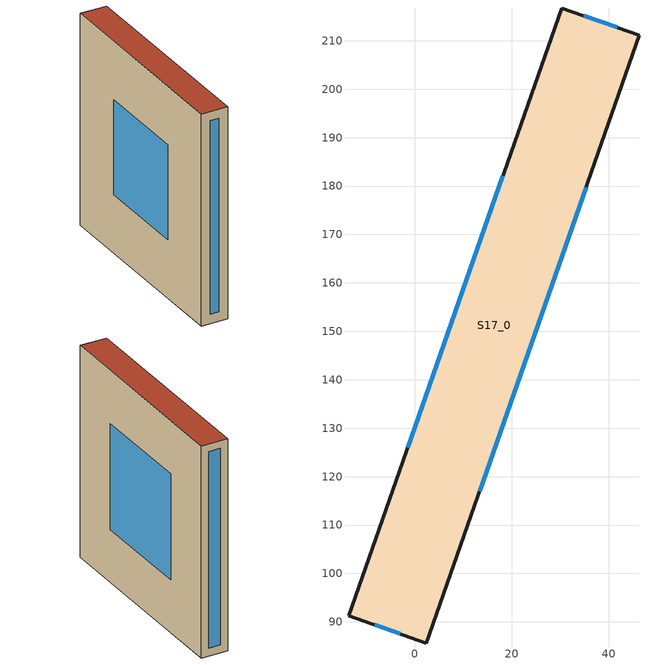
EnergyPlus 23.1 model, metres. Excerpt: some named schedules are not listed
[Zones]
S17_0
 floor ground (S17_0:f3UnderGroundSlabCF): -13.67,91.26 30.32,216.77 46.36,211.15 2.38,85.64 z-40.79
 wall outside (90.1-2019 Nonresidential CZ 0 Exterior Wall (Mass)): 46.36,211.15 30.32,216.77 -13.67,91.26 2.38,85.64 46.36,211.15 z-40.79:92.21
 window (90.1-2019 Nonresidential CZ 0 Glazing (Operable)): 41.8,212.75 34.88,215.18 z-35.96:87.37; -8.28,89.37 -3.01,87.52 z-35.08:86.5; 18.16,182.08 -1.51,125.95 z-4.03:55.45; 13.37,117.01 35.37,179.77 z-7.54:58.96
 roof outside (90.1-2019 Nonresidential CZ 0 Exterior Roof (Mass)): 30.32,216.77 -13.67,91.26 2.38,85.64 46.36,211.15 z92.21
[Site:GroundTemperature:BuildingSurface]
18, 18, 18, 18, 18, 18, 18, 18, 18, 18, 18, 18
[Site:GroundReflectance]
0.2, 0.2, 0.2, 0.2, 0.2, 0.2, 0.2, 0.2, 0.2, 0.2, 0.2, 0.2
[Site:GroundReflectance:SnowModifier]
1, 1
[Site:WeatherStation]
Wind Sensor Height Above Ground {m}=10; Wind Speed Profile Exponent=0.22; Wind Speed Profile Boundary Layer Thickness {m}=370; Air Temperature Sensor Height Above Ground {m}=1.5
[SizingPeriod:WeatherFileConditionType] Use Weather File Daylight Saving Period=No; Use Weather File Rain and Snow Indicators=No
Name | Period Selection | Day Type
Extreme Summer Weather Period for Design | SummerExtreme | SummerDesignDay
Extreme Winter Weather Period for Design | WinterExtreme | WinterDesignDay
[Building]
Building: North Axis {deg}=0; Terrain=Suburbs; Loads Convergence Tolerance Value=0.04; Temperature Convergence Tolerance Value {deltaC}=0.25; Solar Distribution=FullExterior; Maximum Number of Warmup Days=30; Minimum Number of Warmup Days=7
[Construction]
90.1-2019 Nonresidential CZ 0 Exterior Wall (Mass): Stucco_0.025_90.1-2019 Nonresidential CZ 0 Exterior Wall (Mass), Concrete_0.203_90.1-2019 Nonresidential CZ 0 Exterior Wall (Mass), Mineral Wool_0.006340168156952033_90.1-2019 Nonresidential CZ 0 Exterior Wall (Mass), Plaster_0.013_90.1-2019 Nonresidential CZ 0 Exterior Wall (Mass)
90.1-2019 Nonresidential CZ 0 Exterior Roof (Mass): Vaporpermeable Felt_0.003_90.1-2019 Nonresidential CZ 0 Exterior Roof (Mass), XPS Board_0.14713995500631277_90.1-2019 Nonresidential CZ 0 Exterior Roof (Mass), Concrete_0.203_90.1-2019 Nonresidential CZ 0 Exterior Roof (Mass), Acoustic Tile_0.005_90.1-2019 Nonresidential CZ 0 Exterior Roof (Mass)
90.1-2019 Nonresidential CZ 0 Glazing (Operable): 90.1-2019 Nonresidential CZ 0 Glazing (Operable)Window
[Material]
Stucco_0.025_90.1-2019 Nonresidential CZ 0 Exterior Wall (Mass): Roughness=Smooth; @90.1-2019 Nonresidential CZ 0 Exterior Wall (Mass):Stucco-Thickness@ [m]=0.025; @90.1-2019 Nonresidential CZ 0 Exterior Wall (Mass):Stucco-Conductivity@ [W/m-K]=0.72; @90.1-2019 Nonresidential CZ 0 Exterior Wall (Mass):Stucco-Density@ [kg/m3]=1856; @90.1-2019 Nonresidential CZ 0 Exterior Wall (Mass):Stucco-SpecificHeat@ [J/kg-K]=840; @90.1-2019 Nonresidential CZ 0 Exterior Wall (Mass):Stucco-ThermalEmittance@=0.9; @90.1-2019 Nonresidential CZ 0 Exterior Wall (Mass):Stucco-SolarAbsorptance@=0.7; @90.1-2019 Nonresidential CZ 0 Exterior Wall (Mass):Stucco-VisibleAbsorptance@=0.7
Concrete_0.203_90.1-2019 Nonresidential CZ 0 Exterior Wall (Mass): Roughness=Rough; @90.1-2019 Nonresidential CZ 0 Exterior Wall (Mass):Concrete-Thickness@ [m]=0.203; @90.1-2019 Nonresidential CZ 0 Exterior Wall (Mass):Concrete-Conductivity@ [W/m-K]=2; @90.1-2019 Nonresidential CZ 0 Exterior Wall (Mass):Concrete-Density@ [kg/m3]=2400; @90.1-2019 Nonresidential CZ 0 Exterior Wall (Mass):Concrete-SpecificHeat@ [J/kg-K]=950; @90.1-2019 Nonresidential CZ 0 Exterior Wall (Mass):Concrete-ThermalEmittance@=0.9; @90.1-2019 Nonresidential CZ 0 Exterior Wall (Mass):Concrete-SolarAbsorptance@=0.7; @90.1-2019 Nonresidential CZ 0 Exterior Wall (Mass):Concrete-VisibleAbsorptance@=0.7
Mineral Wool_0.006340168156952033_90.1-2019 Nonresidential CZ 0 Exterior Wall (Mass): Roughness=Rough; @90.1-2019 Nonresidential CZ 0 Exterior Wall (Mass):Mineral Wool-Thickness@ [m]=0.00634017; @90.1-2019 Nonresidential CZ 0 Exterior Wall (Mass):Mineral Wool-Conductivity@ [W/m-K]=0.041; @90.1-2019 Nonresidential CZ 0 Exterior Wall (Mass):Mineral Wool-Density@ [kg/m3]=155; @90.1-2019 Nonresidential CZ 0 Exterior Wall (Mass):Mineral Wool-SpecificHeat@ [J/kg-K]=1130; @90.1-2019 Nonresidential CZ 0 Exterior Wall (Mass):Mineral Wool-ThermalEmittance@=0.9; @90.1-2019 Nonresidential CZ 0 Exterior Wall (Mass):Mineral Wool-SolarAbsorptance@=0.7; @90.1-2019 Nonresidential CZ 0 Exterior Wall (Mass):Mineral Wool-VisibleAbsorptance@=0.7
Plaster_0.013_90.1-2019 Nonresidential CZ 0 Exterior Wall (Mass): Roughness=Rough; @90.1-2019 Nonresidential CZ 0 Exterior Wall (Mass):Plaster-Thickness@ [m]=0.013; @90.1-2019 Nonresidential CZ 0 Exterior Wall (Mass):Plaster-Conductivity@ [W/m-K]=1; @90.1-2019 Nonresidential CZ 0 Exterior Wall (Mass):Plaster-Density@ [kg/m3]=2000; @90.1-2019 Nonresidential CZ 0 Exterior Wall (Mass):Plaster-SpecificHeat@ [J/kg-K]=1130; @90.1-2019 Nonresidential CZ 0 Exterior Wall (Mass):Plaster-ThermalEmittance@=0.9; @90.1-2019 Nonresidential CZ 0 Exterior Wall (Mass):Plaster-SolarAbsorptance@=0.7; @90.1-2019 Nonresidential CZ 0 Exterior Wall (Mass):Plaster-VisibleAbsorptance@=0.7
Vaporpermeable Felt_0.003_90.1-2019 Nonresidential CZ 0 Exterior Roof (Mass): Roughness=Rough; @90.1-2019 Nonresidential CZ 0 Exterior Roof (Mass):Vaporpermeable Felt-Thickness@ [m]=0.003; @90.1-2019 Nonresidential CZ 0 Exterior Roof (Mass):Vaporpermeable Felt-Conductivity@ [W/m-K]=0.909091; @90.1-2019 Nonresidential CZ 0 Exterior Roof (Mass):Vaporpermeable Felt-Density@ [kg/m3]=0.5; @90.1-2019 Nonresidential CZ 0 Exterior Roof (Mass):Vaporpermeable Felt-SpecificHeat@ [J/kg-K]=1800; @90.1-2019 Nonresidential CZ 0 Exterior Roof (Mass):Vaporpermeable Felt-ThermalEmittance@=0.9; @90.1-2019 Nonresidential CZ 0 Exterior Roof (Mass):Vaporpermeable Felt-SolarAbsorptance@=0.7; @90.1-2019 Nonresidential CZ 0 Exterior Roof (Mass):Vaporpermeable Felt-VisibleAbsorptance@=0.7
XPS Board_0.14713995500631277_90.1-2019 Nonresidential CZ 0 Exterior Roof (Mass): Roughness=Rough; @90.1-2019 Nonresidential CZ 0 Exterior Roof (Mass):XPS Board-Thickness@ [m]=0.14714; @90.1-2019 Nonresidential CZ 0 Exterior Roof (Mass):XPS Board-Conductivity@ [W/m-K]=0.034; @90.1-2019 Nonresidential CZ 0 Exterior Roof (Mass):XPS Board-Density@ [kg/m3]=35; @90.1-2019 Nonresidential CZ 0 Exterior Roof (Mass):XPS Board-SpecificHeat@ [J/kg-K]=1400; @90.1-2019 Nonresidential CZ 0 Exterior Roof (Mass):XPS Board-ThermalEmittance@=0.9; @90.1-2019 Nonresidential CZ 0 Exterior Roof (Mass):XPS Board-SolarAbsorptance@=0.7; @90.1-2019 Nonresidential CZ 0 Exterior Roof (Mass):XPS Board-VisibleAbsorptance@=0.7
Concrete_0.203_90.1-2019 Nonresidential CZ 0 Exterior Roof (Mass): Roughness=Rough; @90.1-2019 Nonresidential CZ 0 Exterior Roof (Mass):Concrete-Thickness@ [m]=0.203; @90.1-2019 Nonresidential CZ 0 Exterior Roof (Mass):Concrete-Conductivity@ [W/m-K]=2; @90.1-2019 Nonresidential CZ 0 Exterior Roof (Mass):Concrete-Density@ [kg/m3]=2400; @90.1-2019 Nonresidential CZ 0 Exterior Roof (Mass):Concrete-SpecificHeat@ [J/kg-K]=950; @90.1-2019 Nonresidential CZ 0 Exterior Roof (Mass):Concrete-ThermalEmittance@=0.9; @90.1-2019 Nonresidential CZ 0 Exterior Roof (Mass):Concrete-SolarAbsorptance@=0.7; @90.1-2019 Nonresidential CZ 0 Exterior Roof (Mass):Concrete-VisibleAbsorptance@=0.7
Acoustic Tile_0.005_90.1-2019 Nonresidential CZ 0 Exterior Roof (Mass): Roughness=MediumSmooth; @90.1-2019 Nonresidential CZ 0 Exterior Roof (Mass):Acoustic Tile-Thickness@ [m]=0.005; @90.1-2019 Nonresidential CZ 0 Exterior Roof (Mass):Acoustic Tile-Conductivity@ [W/m-K]=0.06; @90.1-2019 Nonresidential CZ 0 Exterior Roof (Mass):Acoustic Tile-Density@ [kg/m3]=368; @90.1-2019 Nonresidential CZ 0 Exterior Roof (Mass):Acoustic Tile-SpecificHeat@ [J/kg-K]=590; @90.1-2019 Nonresidential CZ 0 Exterior Roof (Mass):Acoustic Tile-ThermalEmittance@=0.9; @90.1-2019 Nonresidential CZ 0 Exterior Roof (Mass):Acoustic Tile-SolarAbsorptance@=0.7; @90.1-2019 Nonresidential CZ 0 Exterior Roof (Mass):Acoustic Tile-VisibleAbsorptance@=0.7
[WindowMaterial:SimpleGlazingSystem]
90.1-2019 Nonresidential CZ 0 Glazing (Operable)Window: @90.1-2019 Nonresidential CZ 0 Glazing (Operable)-UValue@=3.52052; @90.1-2019 Nonresidential CZ 0 Glazing (Operable)-SolarHeatGainCoefficient@=0.2; @90.1-2019 Nonresidential CZ 0 Glazing (Operable)-VisibleTransmittance@=0.22
[Construction:FfactorGroundFloor]
S17_0:f3UnderGroundSlabCF: 0.73, 2261, 300
[Zone]
S17_0: Rotation [deg]=0; Type=1; Multiplier=1; Volume [m3]=300713; Area [m2]=2261; Zone Inside Convection Algorithm=TARP; Zone Outside Convection Algorithm=DOE-2
[People]
People S17_0: Zone or ZoneList=S17_0; OccupancySchedule=NECB-D-Occupancy; Number of People Calculation Method=People/Area; PeopleDensity [person/m2]=0.7; Fraction Radiant=0.3; Sensible Heat Fraction=AUTOCALCULATE; Activity Level Schedule=S17_0PeopleActivity; Carbon Dioxide Generation Rate [m3/s-W]=3.82E-08; Enable ASHRAE 55 Comfort Warnings=No; Mean Radiant Temperature Calculation Type=ZoneAveraged; Work Efficiency Schedule=S17_0WorkEfficiency; Clothing Insulation Calculation Method=DynamicClothingModelASHRAE55; Air Velocity Schedule=AirSpeed 0; Thermal Comfort Model 1 Type=AdaptiveASH55; Thermal Comfort Model 2 Type=Pierce; Thermal Comfort Model 3 Type=Fanger
[ElectricEquipment]
S17_0 Equipment: Zone or ZoneList=S17_0; EquipmentAvailibilitySchedule=NECB-D-Electric-Equipment; Design Level Calculation Method=Watts/Area; EquipmentPowerDensity [W/m2]=10; Fraction Latent=0; Fraction Radiant=.2; Fraction Lost=0
[Lights]
S17_0 General lighting: Zone or ZoneList=S17_0; LightsAvailibilitySchedule=NECB-D-Lighting; Design Level Calculation Method=Watts/Area; LightingPowerDensity [W/m2]=7.642; Return Air Fraction=0; Fraction Radiant=.42; Fraction Visible=.18; Fraction Replaceable=1
[ZoneVentilation:WindandStackOpenArea]
S17_0NatVent_Buoy: Zone=S17_0; Opening Area {m2}=7634.2; Opening Area Fraction Schedule=NatVentAvail_S17_0; Opening Effectiveness=0; Effective Angle {deg}=0; Height Difference {m}=18.2996; Discharge Coefficient for Opening=0.6; Minimum Indoor Temperature {C}=22; Maximum Indoor Temperature {C}=100; Delta Temperature {deltaC}=1; Minimum Outdoor Temperature {C}=0; Maximum Outdoor Temperature {C}=30; Maximum Wind Speed {m/s}=40
[ZoneInfiltration:DesignFlowRate]
S17_0Infiltration: Zone or ZoneList=S17_0; Schedule=On; Design Flow Rate Calculation Method=Flow/ExteriorArea; Flow per Exterior Surface Area [m3/s-m2]=0.00056896; @S17_0-InfiltrationConstantCoefficient@=1; @S17_0-InfiltrationTemperatureCoefficient@=0; @S17_0-InfiltrationWindVelocityCoefficient@=0; @S17_0-InfiltrationWindVelocitySquaredCoefficient@=0
[Zone equipment]
S17_0: S17_0 Ideal Loads Air
[Sizing:Zone]
S17_0: Zone Cooling Design Supply Air Temperature Input Method=SupplyAirTemperature; Zone Cooling Design Supply Air Temperature {C}=12; Zone Heating Design Supply Air Temperature Input Method=SupplyAirTemperature; Zone Heating Design Supply Air Temperature {C}=35; Zone Cooling Design Supply Air Humidity Ratio {kgWater/kgDryAir}=0.009; Zone Heating Design Supply Air Humidity Ratio {kgWater/kgDryAir}=0.004; Design Specification Outdoor Air Object=S17_0MinFreshAir; Zone Heating Sizing Factor=1.15; Zone Cooling Sizing Factor=1.15; Cooling Design Air Flow Method=DesignDay; Heating Design Air Flow Method=DesignDay
[ZoneControl:Thermostat]
S17_0 Thermostat: Zone or ZoneList=S17_0; Control Type Schedule=S17_0_ZoneControlTypeSched; Control 1=Dual Setpoint - Zone S17_0
[ThermostatSetpoint:DualSetpoint]
Dual Setpoint - Zone S17_0: Heating Setpoint Temperature Schedule=NECB-D-Thermostat Setpoint-Heating; Cooling Setpoint Temperature Schedule=NECB-D-Thermostat Setpoint-Cooling
[DesignSpecification:OutdoorAir]
S17_0MinFreshAir: Outdoor Air Method=Sum; @S17_0-MinFreshAirPerson@ [m3/s-person]=0.001; @S17_0-MinFreshAirArea@ [m3/s-m2]=0.01; MechVentSchedule=AllOn
[Schedule:Constant]
On: 1
AirSpeed 0: 0
S17_0PeopleActivity: Any Number, 125.28
S17_0WorkEfficiency: Any Number, 0
S17_0_ZoneControlTypeSched: 4
[Schedule:Year]
NECB-D-Occupancy: Fraction, NECB-D-Occupancy_0, 1, 1, 1, 7, NECB-D-Occupancy_1, 1, 8, 1, 14, NECB-D-Occupancy_2, 1, 15, 1, 21, NECB-D-Occupancy_3, 1, 22, 1, 28, NECB-D-Occupancy_4, 1, 29, 2, 4, NECB-D-Occupancy_5, 2, 5, 2, 11, NECB-D-Occupancy_6, 2, 12, 2, 18, NECB-D-Occupancy_7, 2, 19, 2, 25, NECB-D-Occupancy_8, 2, 26, 3, 4, NECB-D-Occupancy_9, 3, 5, 3, 11, NECB-D-Occupancy_10, 3, 12, 3, 18, NECB-D-Occupancy_11, 3, 19, 3, 25, NECB-D-Occupancy_12, 3, 26, 4, 1, NECB-D-Occupancy_13, 4, 2, 4, 8, NECB-D-Occupancy_14, 4, 9, 4, 15, NECB-D-Occupancy_15, 4, 16, 4, 22, NECB-D-Occupancy_16, 4, 23, 4, 29, NECB-D-Occupancy_17, 4, 30, 5, 6, NECB-D-Occupancy_18, 5, 7, 5, 13, NECB-D-Occupancy_19, 5, 14, 5, 20, NECB-D-Occupancy_20, 5, 21, 5, 27, NECB-D-Occupancy_21, 5, 28, 6, 3, NECB-D-Occupancy_22, 6, 4, 6, 10, NECB-D-Occupancy_23, 6, 11, 6, 17, NECB-D-Occupancy_24, 6, 18, 6, 24, NECB-D-Occupancy_25, 6, 25, 7, 1, NECB-D-Occupancy_26, 7, 2, 7, 8, NECB-D-Occupancy_27, 7, 9, 7, 15, NECB-D-Occupancy_28, 7, 16, 7, 22, NECB-D-Occupancy_29, 7, 23, 7, 29, NECB-D-Occupancy_30, 7, 30, 8, 5, NECB-D-Occupancy_31, 8, 6, 8, 12, NECB-D-Occupancy_32, 8, 13, 8, 19, NECB-D-Occupancy_33, 8, 20, 8, 26, NECB-D-Occupancy_34, 8, 27, 9, 2, NECB-D-Occupancy_35, 9, 3, 9, 9, NECB-D-Occupancy_36, 9, 10, 9, 16, NECB-D-Occupancy_37, 9, 17, 9, 23, NECB-D-Occupancy_38, 9, 24, 9, 30, NECB-D-Occupancy_39, 10, 1, 10, 7, NECB-D-Occupancy_40, 10, 8, 10, 14, NECB-D-Occupancy_41, 10, 15, 10, 21, NECB-D-Occupancy_42, 10, 22, 10, 28, NECB-D-Occupancy_43, 10, 29, 11, 4, NECB-D-Occupancy_44, 11, 5, 11, 11, NECB-D-Occupancy_45, 11, 12, 11, 18, NECB-D-Occupancy_46, 11, 19, 11, 25, NECB-D-Occupancy_47, 11, 26, 12, 2, NECB-D-Occupancy_48, 12, 3, 12, 9, NECB-D-Occupancy_49, 12, 10, 12, 16, NECB-D-Occupancy_50, 12, 17, 12, 23, NECB-D-Occupancy_51, 12, 24, 12, 30, NECB-D-Occupancy_52, 12, 31, 12, 31
NECB-D-Lighting: Fraction, NECB-D-Lighting_0, 1, 1, 1, 7, NECB-D-Lighting_1, 1, 8, 1, 14, NECB-D-Lighting_2, 1, 15, 1, 21, NECB-D-Lighting_3, 1, 22, 1, 28, NECB-D-Lighting_4, 1, 29, 2, 4, NECB-D-Lighting_5, 2, 5, 2, 11, NECB-D-Lighting_6, 2, 12, 2, 18, NECB-D-Lighting_7, 2, 19, 2, 25, NECB-D-Lighting_8, 2, 26, 3, 4, NECB-D-Lighting_9, 3, 5, 3, 11, NECB-D-Lighting_10, 3, 12, 3, 18, NECB-D-Lighting_11, 3, 19, 3, 25, NECB-D-Lighting_12, 3, 26, 4, 1, NECB-D-Lighting_13, 4, 2, 4, 8, NECB-D-Lighting_14, 4, 9, 4, 15, NECB-D-Lighting_15, 4, 16, 4, 22, NECB-D-Lighting_16, 4, 23, 4, 29, NECB-D-Lighting_17, 4, 30, 5, 6, NECB-D-Lighting_18, 5, 7, 5, 13, NECB-D-Lighting_19, 5, 14, 5, 20, NECB-D-Lighting_20, 5, 21, 5, 27, NECB-D-Lighting_21, 5, 28, 6, 3, NECB-D-Lighting_22, 6, 4, 6, 10, NECB-D-Lighting_23, 6, 11, 6, 17, NECB-D-Lighting_24, 6, 18, 6, 24, NECB-D-Lighting_25, 6, 25, 7, 1, NECB-D-Lighting_26, 7, 2, 7, 8, NECB-D-Lighting_27, 7, 9, 7, 15, NECB-D-Lighting_28, 7, 16, 7, 22, NECB-D-Lighting_29, 7, 23, 7, 29, NECB-D-Lighting_30, 7, 30, 8, 5, NECB-D-Lighting_31, 8, 6, 8, 12, NECB-D-Lighting_32, 8, 13, 8, 19, NECB-D-Lighting_33, 8, 20, 8, 26, NECB-D-Lighting_34, 8, 27, 9, 2, NECB-D-Lighting_35, 9, 3, 9, 9, NECB-D-Lighting_36, 9, 10, 9, 16, NECB-D-Lighting_37, 9, 17, 9, 23, NECB-D-Lighting_38, 9, 24, 9, 30, NECB-D-Lighting_39, 10, 1, 10, 7, NECB-D-Lighting_40, 10, 8, 10, 14, NECB-D-Lighting_41, 10, 15, 10, 21, NECB-D-Lighting_42, 10, 22, 10, 28, NECB-D-Lighting_43, 10, 29, 11, 4, NECB-D-Lighting_44, 11, 5, 11, 11, NECB-D-Lighting_45, 11, 12, 11, 18, NECB-D-Lighting_46, 11, 19, 11, 25, NECB-D-Lighting_47, 11, 26, 12, 2, NECB-D-Lighting_48, 12, 3, 12, 9, NECB-D-Lighting_49, 12, 10, 12, 16, NECB-D-Lighting_50, 12, 17, 12, 23, NECB-D-Lighting_51, 12, 24, 12, 30, NECB-D-Lighting_52, 12, 31, 12, 31
NECB-D-Electric-Equipment: Fraction, NECB-D-Electric-Equipment_0, 1, 1, 1, 7, NECB-D-Electric-Equipment_1, 1, 8, 1, 14, NECB-D-Electric-Equipment_2, 1, 15, 1, 21, NECB-D-Electric-Equipment_3, 1, 22, 1, 28, NECB-D-Electric-Equipment_4, 1, 29, 2, 4, NECB-D-Electric-Equipment_5, 2, 5, 2, 11, NECB-D-Electric-Equipment_6, 2, 12, 2, 18, NECB-D-Electric-Equipment_7, 2, 19, 2, 25, NECB-D-Electric-Equipment_8, 2, 26, 3, 4, NECB-D-Electric-Equipment_9, 3, 5, 3, 11, NECB-D-Electric-Equipment_10, 3, 12, 3, 18, NECB-D-Electric-Equipment_11, 3, 19, 3, 25, NECB-D-Electric-Equipment_12, 3, 26, 4, 1, NECB-D-Electric-Equipment_13, 4, 2, 4, 8, NECB-D-Electric-Equipment_14, 4, 9, 4, 15, NECB-D-Electric-Equipment_15, 4, 16, 4, 22, NECB-D-Electric-Equipment_16, 4, 23, 4, 29, NECB-D-Electric-Equipment_17, 4, 30, 5, 6, NECB-D-Electric-Equipment_18, 5, 7, 5, 13, NECB-D-Electric-Equipment_19, 5, 14, 5, 20, NECB-D-Electric-Equipment_20, 5, 21, 5, 27, NECB-D-Electric-Equipment_21, 5, 28, 6, 3, NECB-D-Electric-Equipment_22, 6, 4, 6, 10, NECB-D-Electric-Equipment_23, 6, 11, 6, 17, NECB-D-Electric-Equipment_24, 6, 18, 6, 24, NECB-D-Electric-Equipment_25, 6, 25, 7, 1, NECB-D-Electric-Equipment_26, 7, 2, 7, 8, NECB-D-Electric-Equipment_27, 7, 9, 7, 15, NECB-D-Electric-Equipment_28, 7, 16, 7, 22, NECB-D-Electric-Equipment_29, 7, 23, 7, 29, NECB-D-Electric-Equipment_30, 7, 30, 8, 5, NECB-D-Electric-Equipment_31, 8, 6, 8, 12, NECB-D-Electric-Equipment_32, 8, 13, 8, 19, NECB-D-Electric-Equipment_33, 8, 20, 8, 26, NECB-D-Electric-Equipment_34, 8, 27, 9, 2, NECB-D-Electric-Equipment_35, 9, 3, 9, 9, NECB-D-Electric-Equipment_36, 9, 10, 9, 16, NECB-D-Electric-Equipment_37, 9, 17, 9, 23, NECB-D-Electric-Equipment_38, 9, 24, 9, 30, NECB-D-Electric-Equipment_39, 10, 1, 10, 7, NECB-D-Electric-Equipment_40, 10, 8, 10, 14, NECB-D-Electric-Equipment_41, 10, 15, 10, 21, NECB-D-Electric-Equipment_42, 10, 22, 10, 28, NECB-D-Electric-Equipment_43, 10, 29, 11, 4, NECB-D-Electric-Equipment_44, 11, 5, 11, 11, NECB-D-Electric-Equipment_45, 11, 12, 11, 18, NECB-D-Electric-Equipment_46, 11, 19, 11, 25, NECB-D-Electric-Equipment_47, 11, 26, 12, 2, NECB-D-Electric-Equipment_48, 12, 3, 12, 9, NECB-D-Electric-Equipment_49, 12, 10, 12, 16, NECB-D-Electric-Equipment_50, 12, 17, 12, 23, NECB-D-Electric-Equipment_51, 12, 24, 12, 30, NECB-D-Electric-Equipment_52, 12, 31, 12, 31
NatVentAvail_S17_0: Fraction, NatVentAvail_S17_0_0, 1, 1, 1, 7, NatVentAvail_S17_0_1, 1, 8, 1, 14, NatVentAvail_S17_0_2, 1, 15, 1, 21, NatVentAvail_S17_0_3, 1, 22, 1, 28, NatVentAvail_S17_0_4, 1, 29, 2, 4, NatVentAvail_S17_0_5, 2, 5, 2, 11, NatVentAvail_S17_0_6, 2, 12, 2, 18, NatVentAvail_S17_0_7, 2, 19, 2, 25, NatVentAvail_S17_0_8, 2, 26, 3, 4, NatVentAvail_S17_0_9, 3, 5, 3, 11, NatVentAvail_S17_0_10, 3, 12, 3, 18, NatVentAvail_S17_0_11, 3, 19, 3, 25, NatVentAvail_S17_0_12, 3, 26, 4, 1, NatVentAvail_S17_0_13, 4, 2, 4, 8, NatVentAvail_S17_0_14, 4, 9, 4, 15, NatVentAvail_S17_0_15, 4, 16, 4, 22, NatVentAvail_S17_0_16, 4, 23, 4, 29, NatVentAvail_S17_0_17, 4, 30, 5, 6, NatVentAvail_S17_0_18, 5, 7, 5, 13, NatVentAvail_S17_0_19, 5, 14, 5, 20, NatVentAvail_S17_0_20, 5, 21, 5, 27, NatVentAvail_S17_0_21, 5, 28, 6, 3, NatVentAvail_S17_0_22, 6, 4, 6, 10, NatVentAvail_S17_0_23, 6, 11, 6, 17, NatVentAvail_S17_0_24, 6, 18, 6, 24, NatVentAvail_S17_0_25, 6, 25, 7, 1, NatVentAvail_S17_0_26, 7, 2, 7, 8, NatVentAvail_S17_0_27, 7, 9, 7, 15, NatVentAvail_S17_0_28, 7, 16, 7, 22, NatVentAvail_S17_0_29, 7, 23, 7, 29, NatVentAvail_S17_0_30, 7, 30, 8, 5, NatVentAvail_S17_0_31, 8, 6, 8, 12, NatVentAvail_S17_0_32, 8, 13, 8, 19, NatVentAvail_S17_0_33, 8, 20, 8, 26, NatVentAvail_S17_0_34, 8, 27, 9, 2, NatVentAvail_S17_0_35, 9, 3, 9, 9, NatVentAvail_S17_0_36, 9, 10, 9, 16, NatVentAvail_S17_0_37, 9, 17, 9, 23, NatVentAvail_S17_0_38, 9, 24, 9, 30, NatVentAvail_S17_0_39, 10, 1, 10, 7, NatVentAvail_S17_0_40, 10, 8, 10, 14, NatVentAvail_S17_0_41, 10, 15, 10, 21, NatVentAvail_S17_0_42, 10, 22, 10, 28, NatVentAvail_S17_0_43, 10, 29, 11, 4, NatVentAvail_S17_0_44, 11, 5, 11, 11, NatVentAvail_S17_0_45, 11, 12, 11, 18, NatVentAvail_S17_0_46, 11, 19, 11, 25, NatVentAvail_S17_0_47, 11, 26, 12, 2, NatVentAvail_S17_0_48, 12, 3, 12, 9, NatVentAvail_S17_0_49, 12, 10, 12, 16, NatVentAvail_S17_0_50, 12, 17, 12, 23, NatVentAvail_S17_0_51, 12, 24, 12, 30, NatVentAvail_S17_0_52, 12, 31, 12, 31
[Schedule:Week:Daily]
NECB-D-Occupancy_0; NECB-D-Occupancy_1; NECB-D-Occupancy_2; NECB-D-Occupancy_3; NECB-D-Occupancy_4; NECB-D-Occupancy_5; NECB-D-Occupancy_6; NECB-D-Occupancy_7; NECB-D-Occupancy_8; NECB-D-Occupancy_9; NECB-D-Occupancy_10; NECB-D-Occupancy_11; NECB-D-Occupancy_12; NECB-D-Occupancy_13; NECB-D-Occupancy_14; NECB-D-Occupancy_15; NECB-D-Occupancy_16; NECB-D-Occupancy_17; NECB-D-Occupancy_18; NECB-D-Occupancy_19; NECB-D-Occupancy_20; NECB-D-Occupancy_21; NECB-D-Occupancy_22; NECB-D-Occupancy_23; NECB-D-Occupancy_24; NECB-D-Occupancy_25; NECB-D-Occupancy_26; NECB-D-Occupancy_27; NECB-D-Occupancy_28; NECB-D-Occupancy_29; NECB-D-Occupancy_30; NECB-D-Occupancy_31; NECB-D-Occupancy_32; NECB-D-Occupancy_33; NECB-D-Occupancy_34; NECB-D-Occupancy_35; NECB-D-Occupancy_36; NECB-D-Occupancy_37; NECB-D-Occupancy_38; NECB-D-Occupancy_39; NECB-D-Occupancy_40; NECB-D-Occupancy_41; NECB-D-Occupancy_42; NECB-D-Occupancy_43; NECB-D-Occupancy_44; NECB-D-Occupancy_45; NECB-D-Occupancy_46; NECB-D-Occupancy_47; NECB-D-Occupancy_48; NECB-D-Occupancy_49; NECB-D-Occupancy_50; NECB-D-Occupancy_51: d9ea127a-ea3e-44f9-b4f6-f443588a29fb, d5f2dfb6-7999-4fdb-9b38-f50d1062404a, d5f2dfb6-7999-4fdb-9b38-f50d1062404a, d5f2dfb6-7999-4fdb-9b38-f50d1062404a, d5f2dfb6-7999-4fdb-9b38-f50d1062404a, d5f2dfb6-7999-4fdb-9b38-f50d1062404a, d9ea127a-ea3e-44f9-b4f6-f443588a29fb, d9ea127a-ea3e-44f9-b4f6-f443588a29fb, d9ea127a-ea3e-44f9-b4f6-f443588a29fb, d9ea127a-ea3e-44f9-b4f6-f443588a29fb, d9ea127a-ea3e-44f9-b4f6-f443588a29fb, d9ea127a-ea3e-44f9-b4f6-f443588a29fb
NECB-D-Occupancy_52: d9ea127a-ea3e-44f9-b4f6-f443588a29fb, d9ea127a-ea3e-44f9-b4f6-f443588a29fb, d9ea127a-ea3e-44f9-b4f6-f443588a29fb, d9ea127a-ea3e-44f9-b4f6-f443588a29fb, d9ea127a-ea3e-44f9-b4f6-f443588a29fb, d9ea127a-ea3e-44f9-b4f6-f443588a29fb, d9ea127a-ea3e-44f9-b4f6-f443588a29fb, d9ea127a-ea3e-44f9-b4f6-f443588a29fb, d9ea127a-ea3e-44f9-b4f6-f443588a29fb, d9ea127a-ea3e-44f9-b4f6-f443588a29fb, d9ea127a-ea3e-44f9-b4f6-f443588a29fb, d9ea127a-ea3e-44f9-b4f6-f443588a29fb
NECB-D-Lighting_0; NECB-D-Lighting_1; NECB-D-Lighting_2; NECB-D-Lighting_3; NECB-D-Lighting_4; NECB-D-Lighting_5; NECB-D-Lighting_6; NECB-D-Lighting_7; NECB-D-Lighting_8; NECB-D-Lighting_9; NECB-D-Lighting_10; NECB-D-Lighting_11; NECB-D-Lighting_12; NECB-D-Lighting_13; NECB-D-Lighting_14; NECB-D-Lighting_15; NECB-D-Lighting_16; NECB-D-Lighting_17; NECB-D-Lighting_18; NECB-D-Lighting_19; NECB-D-Lighting_20; NECB-D-Lighting_21; NECB-D-Lighting_22; NECB-D-Lighting_23; NECB-D-Lighting_24; NECB-D-Lighting_25; NECB-D-Lighting_26; NECB-D-Lighting_27; NECB-D-Lighting_28; NECB-D-Lighting_29; NECB-D-Lighting_30; NECB-D-Lighting_31; NECB-D-Lighting_32; NECB-D-Lighting_33; NECB-D-Lighting_34; NECB-D-Lighting_35; NECB-D-Lighting_36; NECB-D-Lighting_37; NECB-D-Lighting_38; NECB-D-Lighting_39; NECB-D-Lighting_40; NECB-D-Lighting_41; NECB-D-Lighting_42; NECB-D-Lighting_43; NECB-D-Lighting_44; NECB-D-Lighting_45; NECB-D-Lighting_46; NECB-D-Lighting_47; NECB-D-Lighting_48; NECB-D-Lighting_49; NECB-D-Lighting_50; NECB-D-Lighting_51; NECB-D-Electric-Equipment_0; NECB-D-Electric-Equipment_1; NECB-D-Electric-Equipment_2; NECB-D-Electric-Equipment_3; NECB-D-Electric-Equipment_4; NECB-D-Electric-Equipment_5; NECB-D-Electric-Equipment_6; NECB-D-Electric-Equipment_7; NECB-D-Electric-Equipment_8; NECB-D-Electric-Equipment_9; NECB-D-Electric-Equipment_10; NECB-D-Electric-Equipment_11; NECB-D-Electric-Equipment_12; NECB-D-Electric-Equipment_13; NECB-D-Electric-Equipment_14; NECB-D-Electric-Equipment_15; NECB-D-Electric-Equipment_16; NECB-D-Electric-Equipment_17; NECB-D-Electric-Equipment_18; NECB-D-Electric-Equipment_19; NECB-D-Electric-Equipment_20; NECB-D-Electric-Equipment_21; NECB-D-Electric-Equipment_22; NECB-D-Electric-Equipment_23; NECB-D-Electric-Equipment_24; NECB-D-Electric-Equipment_25; NECB-D-Electric-Equipment_26; NECB-D-Electric-Equipment_27; NECB-D-Electric-Equipment_28; NECB-D-Electric-Equipment_29; NECB-D-Electric-Equipment_30; NECB-D-Electric-Equipment_31; NECB-D-Electric-Equipment_32; NECB-D-Electric-Equipment_33; NECB-D-Electric-Equipment_34; NECB-D-Electric-Equipment_35; NECB-D-Electric-Equipment_36; NECB-D-Electric-Equipment_37; NECB-D-Electric-Equipment_38; NECB-D-Electric-Equipment_39; NECB-D-Electric-Equipment_40; NECB-D-Electric-Equipment_41; NECB-D-Electric-Equipment_42; NECB-D-Electric-Equipment_43; NECB-D-Electric-Equipment_44; NECB-D-Electric-Equipment_45; NECB-D-Electric-Equipment_46; NECB-D-Electric-Equipment_47; NECB-D-Electric-Equipment_48; NECB-D-Electric-Equipment_49; NECB-D-Electric-Equipment_50; NECB-D-Electric-Equipment_51: 79f6dca9-5fe9-478a-bde9-12d42f6e605d, 03f89016-f015-4308-9cd2-91c3df1526ea, 03f89016-f015-4308-9cd2-91c3df1526ea, 03f89016-f015-4308-9cd2-91c3df1526ea, 03f89016-f015-4308-9cd2-91c3df1526ea, 03f89016-f015-4308-9cd2-91c3df1526ea, 79f6dca9-5fe9-478a-bde9-12d42f6e605d, 79f6dca9-5fe9-478a-bde9-12d42f6e605d, 79f6dca9-5fe9-478a-bde9-12d42f6e605d, 79f6dca9-5fe9-478a-bde9-12d42f6e605d, 79f6dca9-5fe9-478a-bde9-12d42f6e605d, 79f6dca9-5fe9-478a-bde9-12d42f6e605d
NECB-D-Lighting_52; NECB-D-Electric-Equipment_52: 79f6dca9-5fe9-478a-bde9-12d42f6e605d, 79f6dca9-5fe9-478a-bde9-12d42f6e605d, 79f6dca9-5fe9-478a-bde9-12d42f6e605d, 79f6dca9-5fe9-478a-bde9-12d42f6e605d, 79f6dca9-5fe9-478a-bde9-12d42f6e605d, 79f6dca9-5fe9-478a-bde9-12d42f6e605d, 79f6dca9-5fe9-478a-bde9-12d42f6e605d, 79f6dca9-5fe9-478a-bde9-12d42f6e605d, 79f6dca9-5fe9-478a-bde9-12d42f6e605d, 79f6dca9-5fe9-478a-bde9-12d42f6e605d, 79f6dca9-5fe9-478a-bde9-12d42f6e605d, 79f6dca9-5fe9-478a-bde9-12d42f6e605d
NatVentAvail_S17_0_0: eff3c904-2ccf-4a9a-ab07-97f850aba31b, bbc0bc8d-893e-4d03-8491-546f19653f86, 11436ce9-89de-41bd-b25a-be22412bf053, 5a78c427-83be-4c59-b8a9-d80ae3f9b6e4, 8d19ceb3-6b38-4aa0-8136-29ae1fab8b94, 602188f5-4374-4056-af5e-922559f9e307, 70f10cb6-9a16-42ed-835d-2fab6c8acb6f, eff3c904-2ccf-4a9a-ab07-97f850aba31b, eff3c904-2ccf-4a9a-ab07-97f850aba31b, eff3c904-2ccf-4a9a-ab07-97f850aba31b, eff3c904-2ccf-4a9a-ab07-97f850aba31b, eff3c904-2ccf-4a9a-ab07-97f850aba31b
NatVentAvail_S17_0_1: 87064229-2f4b-45b9-bb6c-0c282fc1518e, fc16d2a8-5d42-4464-b557-d0ee5435ec5e, 48bd3c55-f78e-4c6d-9365-30fafaccd7fb, e560dd57-945f-4b36-bab8-d4f70c74ef86, 33522abf-6d5b-4f70-a4d5-2dcc7554ef71, a867c2ed-4861-4259-b14f-ab2409dbcf09, 7a80d66d-eb5f-4a4c-bd0c-c0a2cd2b9419, 87064229-2f4b-45b9-bb6c-0c282fc1518e, 87064229-2f4b-45b9-bb6c-0c282fc1518e, 87064229-2f4b-45b9-bb6c-0c282fc1518e, 87064229-2f4b-45b9-bb6c-0c282fc1518e, 87064229-2f4b-45b9-bb6c-0c282fc1518e
NatVentAvail_S17_0_2: ce266d21-c274-440a-a31b-7bbc792a86b9, dd5c88b8-9880-404c-b964-3714a101f4cc, 33522abf-6d5b-4f70-a4d5-2dcc7554ef71, 15d39ef0-230d-4d8a-9b53-acc68ca7dc45, bbc0bc8d-893e-4d03-8491-546f19653f86, dbee7365-7460-4704-8b69-d53d2ae39e4d, e1dc3508-2bd0-4045-b292-35436664c7c2, ce266d21-c274-440a-a31b-7bbc792a86b9, ce266d21-c274-440a-a31b-7bbc792a86b9, ce266d21-c274-440a-a31b-7bbc792a86b9, ce266d21-c274-440a-a31b-7bbc792a86b9, ce266d21-c274-440a-a31b-7bbc792a86b9
NatVentAvail_S17_0_3: 5712dd59-3b3d-4bbc-a01f-ceb5e0a7f8e6, a30d819a-71b9-42c9-8859-ec36a8cf5ef9, ec007f7b-19eb-4b0c-a987-f5b5e3d6fb29, 86f91a63-8e8a-4066-b134-4b72acf1abb4, dd9bd541-1c2e-4fc6-a9e0-d776f7edcb14, eff3c904-2ccf-4a9a-ab07-97f850aba31b, 4ef6fee2-8c3a-465b-95cd-d604b66b6496, 5712dd59-3b3d-4bbc-a01f-ceb5e0a7f8e6, 5712dd59-3b3d-4bbc-a01f-ceb5e0a7f8e6, 5712dd59-3b3d-4bbc-a01f-ceb5e0a7f8e6, 5712dd59-3b3d-4bbc-a01f-ceb5e0a7f8e6, 5712dd59-3b3d-4bbc-a01f-ceb5e0a7f8e6
NatVentAvail_S17_0_4: 6e5feabd-65f9-472b-be8f-971c24bb988c, 3e14a973-859c-4137-bad9-21c250eb57df, 5ecce77c-f299-48ab-b7e8-21d8f1964ba3, 99a6281f-8115-46b8-a7f3-0c64bbd6a882, 1b2f58e8-5bac-46a7-a640-b02f15376dfd, 93a6ec0c-b8ef-460b-8b73-0e3f113541b8, 3e14a973-859c-4137-bad9-21c250eb57df, 6e5feabd-65f9-472b-be8f-971c24bb988c, 6e5feabd-65f9-472b-be8f-971c24bb988c, 6e5feabd-65f9-472b-be8f-971c24bb988c, 6e5feabd-65f9-472b-be8f-971c24bb988c, 6e5feabd-65f9-472b-be8f-971c24bb988c
NatVentAvail_S17_0_5: 7dcde0b7-c253-41fd-a3fa-36e06be56d9f, 684e7cbb-a94f-4970-a340-6cadfa7648fc, f211f3d9-cb60-4278-81b4-ab14e7acde4c, e34143cd-9572-4331-8de1-e26b5b88f337, b9dc7084-f2e2-448f-9d1d-b03f15d1f119, 8668a877-1a9a-4b5f-a7ad-0ab9ceddfc96, fb54164d-c2cb-4bb6-8a12-42e5b763e555, 7dcde0b7-c253-41fd-a3fa-36e06be56d9f, 7dcde0b7-c253-41fd-a3fa-36e06be56d9f, 7dcde0b7-c253-41fd-a3fa-36e06be56d9f, 7dcde0b7-c253-41fd-a3fa-36e06be56d9f, 7dcde0b7-c253-41fd-a3fa-36e06be56d9f
NatVentAvail_S17_0_6: 810bbfe5-90bb-49d8-baed-b592d23cee27, 64d2ef84-f735-40f5-848f-b84cf636545b, 8ce601c7-c132-4d5c-9c54-fc20d2eb26b5, b4678f2a-9bbd-46f3-8fb5-149d5f850825, 4390b738-8c3f-476e-b3b4-6383b51404f7, 7ed7d1be-72b1-4d38-8ee5-39665d1264c4, f31d89e2-f4da-48a2-8c16-15f457d17bba, 810bbfe5-90bb-49d8-baed-b592d23cee27, 810bbfe5-90bb-49d8-baed-b592d23cee27, 810bbfe5-90bb-49d8-baed-b592d23cee27, 810bbfe5-90bb-49d8-baed-b592d23cee27, 810bbfe5-90bb-49d8-baed-b592d23cee27
NatVentAvail_S17_0_7: 1afe13ff-6d5f-4c42-b060-bd548c5a48c2, 8f547f5f-4711-410e-9fba-6f871bfbefaa, d0d58bff-54c1-4c8d-af74-7ff80ac5c5b0, f8c351d4-3aab-4c7f-9b3e-c895bd5aa189, 63fde2e6-b757-45b0-998c-53f0bb6113cc, b99086fe-aeea-4c3d-8c8c-f8b8c1328ad7, a95745bf-a8a5-470e-a37e-9ee054d5971e, 1afe13ff-6d5f-4c42-b060-bd548c5a48c2, 1afe13ff-6d5f-4c42-b060-bd548c5a48c2, 1afe13ff-6d5f-4c42-b060-bd548c5a48c2, 1afe13ff-6d5f-4c42-b060-bd548c5a48c2, 1afe13ff-6d5f-4c42-b060-bd548c5a48c2
NatVentAvail_S17_0_8: b8d253a5-0028-4b82-8eaf-c7efa23c45ec, dc96ed80-c292-40f6-a6d6-95479a0b1cef, 5a21a34f-6dab-4015-b274-97236da7a5c1, 168f10a7-07d4-454f-8298-91428fdce683, dcb67924-ac51-44de-b64d-e2b88428b58b, 51fff589-1571-456f-b042-3a0048941ddc, aafd9588-8a73-4686-a0b1-43f667d52a97, b8d253a5-0028-4b82-8eaf-c7efa23c45ec, b8d253a5-0028-4b82-8eaf-c7efa23c45ec, b8d253a5-0028-4b82-8eaf-c7efa23c45ec, b8d253a5-0028-4b82-8eaf-c7efa23c45ec, b8d253a5-0028-4b82-8eaf-c7efa23c45ec
NatVentAvail_S17_0_9: 4ee866d5-fcd0-443c-b451-1fdf9b0ed513, 538fc2d7-703e-422e-b435-23af6d0e72ca, aafd9588-8a73-4686-a0b1-43f667d52a97, d0bb4643-1f26-4cc4-898d-0cfb3050a2f4, 2b99ac63-c771-445f-9039-40a5ccc19763, faa53680-d87e-41ab-82e8-6b384e457c05, fd810649-ffd3-4bb2-9420-d670a92339b5, 4ee866d5-fcd0-443c-b451-1fdf9b0ed513, 4ee866d5-fcd0-443c-b451-1fdf9b0ed513, 4ee866d5-fcd0-443c-b451-1fdf9b0ed513, 4ee866d5-fcd0-443c-b451-1fdf9b0ed513, 4ee866d5-fcd0-443c-b451-1fdf9b0ed513
NatVentAvail_S17_0_10: f9936bf6-b994-414e-b5a0-57dca7101092, aafd9588-8a73-4686-a0b1-43f667d52a97, b23dc280-f342-4c3a-8335-238ef8f51ae3, e6064396-12d0-48d8-9d6f-aaaf513d9547, 986743ba-35e3-4319-b3ba-ec28efb7a6df, 4922707c-0b6f-493c-be7a-0c672398777d, 79c03aa2-45e9-4bf4-9345-75f9b6aa39b0, f9936bf6-b994-414e-b5a0-57dca7101092, f9936bf6-b994-414e-b5a0-57dca7101092, f9936bf6-b994-414e-b5a0-57dca7101092, f9936bf6-b994-414e-b5a0-57dca7101092, f9936bf6-b994-414e-b5a0-57dca7101092
NatVentAvail_S17_0_11: aafd9588-8a73-4686-a0b1-43f667d52a97, 2ec0fcee-53f8-458d-a4d4-63899c23682c, d02a6661-e811-4844-a2f4-26ecfe019d58, d8ecee43-e877-4a8e-b428-51ebe2120327, 813e5b07-e885-4116-9611-6acde809bce6, d3bc6b9c-1245-45c3-953b-f6a5af411d14, 1bdd8060-4733-46d9-8452-314bf5f9c71d, aafd9588-8a73-4686-a0b1-43f667d52a97, aafd9588-8a73-4686-a0b1-43f667d52a97, aafd9588-8a73-4686-a0b1-43f667d52a97, aafd9588-8a73-4686-a0b1-43f667d52a97, aafd9588-8a73-4686-a0b1-43f667d52a97
NatVentAvail_S17_0_12: bdca5c7c-1441-4522-b2ca-59c636e73e27, 254b9f4d-ed13-47b2-908d-b6c23f7db977, d88e3914-bf30-48e6-be87-14a9bdd116fb, 78807894-8bd7-4ff2-8383-adab2f45b8da, 8a75de80-ef64-44d5-ab1f-ebb9a5a7da51, 1ad8e6f2-fee0-482a-8231-a3e257c11f46, fe31c884-96b6-411d-9f98-a812bf01f45b, bdca5c7c-1441-4522-b2ca-59c636e73e27, bdca5c7c-1441-4522-b2ca-59c636e73e27, bdca5c7c-1441-4522-b2ca-59c636e73e27, bdca5c7c-1441-4522-b2ca-59c636e73e27, bdca5c7c-1441-4522-b2ca-59c636e73e27
NatVentAvail_S17_0_13: 652182ee-645b-4673-ac57-bb65b184bac7, fd3a79a1-b1a9-4217-9083-e815b2263849, d938a182-c61a-44bb-91a2-cb61c0d5bc78, 34516d57-8a7b-45e6-ad4f-2c0956e13d92, 0361de27-e564-4996-af33-a7e4ef186911, 10ad1b31-d93d-4180-a6b3-501d90cb9226, 7c4b5760-aab5-4251-9d37-f546dac7eb31, 652182ee-645b-4673-ac57-bb65b184bac7, 652182ee-645b-4673-ac57-bb65b184bac7, 652182ee-645b-4673-ac57-bb65b184bac7, 652182ee-645b-4673-ac57-bb65b184bac7, 652182ee-645b-4673-ac57-bb65b184bac7
NatVentAvail_S17_0_14: 1fafa463-e820-45ac-b0f7-045e8088be78, 496354b5-ef6f-40ad-b7d9-382e7a41eb27, a2a9ddc8-e7a5-4343-8520-aecb1cfc32ee, 6ec2f6d5-168a-451a-89a6-4a5bec7d88c9, e182080c-4803-4a15-9909-01462680f901, 10572860-2e39-4523-9189-20032048c0e2, 22583caf-374e-4dbb-8131-83e720d0cd2f, 1fafa463-e820-45ac-b0f7-045e8088be78, 1fafa463-e820-45ac-b0f7-045e8088be78, 1fafa463-e820-45ac-b0f7-045e8088be78, 1fafa463-e820-45ac-b0f7-045e8088be78, 1fafa463-e820-45ac-b0f7-045e8088be78
NatVentAvail_S17_0_15: 402e8b6c-9133-4e67-9f3f-37b2c4c05176, fe23925d-fab1-4248-a692-97d491659a70, 982ff522-56c8-43c2-9f99-723589ab824a, 1cdd53bd-e8d3-461e-bf4f-7a00374b1e25, c937e756-0548-436b-8744-6ab04d838d06, d8c4cfa4-6093-4ad9-9ed5-6e695b8785b4, 666a431e-6fe4-4861-b7bf-110327c6cf3a, 402e8b6c-9133-4e67-9f3f-37b2c4c05176, 402e8b6c-9133-4e67-9f3f-37b2c4c05176, 402e8b6c-9133-4e67-9f3f-37b2c4c05176, 402e8b6c-9133-4e67-9f3f-37b2c4c05176, 402e8b6c-9133-4e67-9f3f-37b2c4c05176
NatVentAvail_S17_0_16: 9ea8dee2-0c5e-45d2-bc8a-5f82c4ee92eb, 7a3566af-51a2-448d-87ad-0a7a17fc473b, 64b9e4ca-fbca-48f0-a8a3-dd0bc71448ec, 6e3cc8d2-903b-434c-bf43-a3ceebb1c68c, d8b907dd-16a7-4ebf-8c41-b4b8522f0e96, 5df8d543-3edc-47c5-8867-4a471c14d1c6, 06515e7c-408a-4098-9a50-0b4533809750, 9ea8dee2-0c5e-45d2-bc8a-5f82c4ee92eb, 9ea8dee2-0c5e-45d2-bc8a-5f82c4ee92eb, 9ea8dee2-0c5e-45d2-bc8a-5f82c4ee92eb, 9ea8dee2-0c5e-45d2-bc8a-5f82c4ee92eb, 9ea8dee2-0c5e-45d2-bc8a-5f82c4ee92eb
NatVentAvail_S17_0_17: 5ec9e65c-278b-49ac-a68f-98665dc0bdbb, 530862d7-9392-45ab-b72f-b54556664677, bbe2257e-95be-49a6-9cc7-6d4ac954d26f, d974d193-2686-4782-9ffc-b3765c61a15a, 76c09608-64f6-426f-bc13-3b99794576fb, c8ed5aa7-089f-401d-8120-3030bc3ab118, ca573f34-dcf1-487b-b70e-b80535cd36ec, 5ec9e65c-278b-49ac-a68f-98665dc0bdbb, 5ec9e65c-278b-49ac-a68f-98665dc0bdbb, 5ec9e65c-278b-49ac-a68f-98665dc0bdbb, 5ec9e65c-278b-49ac-a68f-98665dc0bdbb, 5ec9e65c-278b-49ac-a68f-98665dc0bdbb
NatVentAvail_S17_0_18: cd81066e-137e-4c09-bccc-84f0dc04c29b, c78852ba-43e5-4d9f-a3bd-e8a89c3dc1ec, 3774bc3a-6c2e-48d6-81e6-19a5b794aef4, cd81066e-137e-4c09-bccc-84f0dc04c29b, 098c5daf-0cc1-4bd6-bd1a-2f74cbd82e50, 766f3a0c-be5d-4fcd-bba5-dc280e041cdc, 8e2893e6-f6c0-4ab4-bbf0-4fbf708ac49e, cd81066e-137e-4c09-bccc-84f0dc04c29b, cd81066e-137e-4c09-bccc-84f0dc04c29b, cd81066e-137e-4c09-bccc-84f0dc04c29b, cd81066e-137e-4c09-bccc-84f0dc04c29b, cd81066e-137e-4c09-bccc-84f0dc04c29b
NatVentAvail_S17_0_19: 582272c4-11dd-4123-9968-30791cf84bbc, ad819a73-bdaa-46ab-9935-679f1109f9dc, ea1c23c2-f653-41d4-9e4a-ca93569cd30e, d6e612c7-1fcf-4ffd-bd0b-4b889f909098, 825ff713-df9c-479d-9701-f4badd3bc821, 82e3d9b1-5c39-4174-b9e2-8db07674f0a7, 030357f4-a17e-4df8-9fb6-acdfd1bef41b, 582272c4-11dd-4123-9968-30791cf84bbc, 582272c4-11dd-4123-9968-30791cf84bbc, 582272c4-11dd-4123-9968-30791cf84bbc, 582272c4-11dd-4123-9968-30791cf84bbc, 582272c4-11dd-4123-9968-30791cf84bbc
NatVentAvail_S17_0_20: 4a3d3433-5c31-4e00-ad36-0d27a46186b6, 970b9e38-1578-4226-96b1-1c8272276cc1, 582272c4-11dd-4123-9968-30791cf84bbc, 94484655-902a-45bd-8d8b-092674ad4fa0, 79fe45ca-36b4-4d4f-979e-053db857d759, a9e66798-b3df-4874-8134-08d9b26ede38, ae43de32-fb56-4e97-8269-d61590cbb33a, 4a3d3433-5c31-4e00-ad36-0d27a46186b6, 4a3d3433-5c31-4e00-ad36-0d27a46186b6, 4a3d3433-5c31-4e00-ad36-0d27a46186b6, 4a3d3433-5c31-4e00-ad36-0d27a46186b6, 4a3d3433-5c31-4e00-ad36-0d27a46186b6
NatVentAvail_S17_0_21: 9ca90cbe-b7d7-401e-85f1-6ccf45c5a1ff, 684e7cbb-a94f-4970-a340-6cadfa7648fc, a0c6fcf1-d50f-445b-9d6b-a134e9c70b15, 4b54abea-f727-42e1-922a-d229dd492388, 8ac6d65e-b0cc-4c53-8c52-1ec210f5e02b, 8c58ca0c-21a0-4efc-bc7f-8cb9db739b0c, 23dd26d4-7c6b-45da-a26a-1c8a03cb5fde, 9ca90cbe-b7d7-401e-85f1-6ccf45c5a1ff, 9ca90cbe-b7d7-401e-85f1-6ccf45c5a1ff, 9ca90cbe-b7d7-401e-85f1-6ccf45c5a1ff, 9ca90cbe-b7d7-401e-85f1-6ccf45c5a1ff, 9ca90cbe-b7d7-401e-85f1-6ccf45c5a1ff
NatVentAvail_S17_0_22: 75772aa4-2169-4592-a0ce-d46cc9314986, a451ccb8-5c74-41f9-8f72-676cd426b859, a839532f-f460-4a31-862c-5278210fda82, 85b4ee84-94cf-41b0-87e8-e2d63fb32b35, b2fef504-51d7-4114-a156-b0cbc70e1e6f, 47a75b71-2e69-4fe2-a5c7-3ae50deb6071, 9dc2f2c1-899f-4b0a-b792-ac2eeb1a4e6c, 75772aa4-2169-4592-a0ce-d46cc9314986, 75772aa4-2169-4592-a0ce-d46cc9314986, 75772aa4-2169-4592-a0ce-d46cc9314986, 75772aa4-2169-4592-a0ce-d46cc9314986, 75772aa4-2169-4592-a0ce-d46cc9314986
NatVentAvail_S17_0_23: de76fccf-bdd8-4dee-a8f0-80d4afe09894, 35e4b8b8-7931-47f1-8a92-fb01ed79bf69, 2f20388d-a961-49d9-ad43-aa9841f316d3, 28009b03-ff7d-4700-89b0-73a925d600f8, 3dfb2452-3345-4546-bbea-e97b60ef5653, 9b80a28f-8808-4018-933a-d637393512a2, ac8b5e38-611a-4206-bae1-e5b018e1bd51, de76fccf-bdd8-4dee-a8f0-80d4afe09894, de76fccf-bdd8-4dee-a8f0-80d4afe09894, de76fccf-bdd8-4dee-a8f0-80d4afe09894, de76fccf-bdd8-4dee-a8f0-80d4afe09894, de76fccf-bdd8-4dee-a8f0-80d4afe09894
NatVentAvail_S17_0_24: 0513d88d-e255-4747-996b-387eee731851, a2c22fdb-a6d6-4b8f-98ac-38466f0143ab, 2c1562ea-90de-49ec-bc8f-d088cb3ab611, e98c138a-8139-4dc5-be72-7e91f353fc18, 179811c3-fbc3-4395-a129-422f7bd053bd, aa312df4-6d07-4c6a-9f41-5fc908026b9c, 2653bfb1-b2ec-438a-90ad-9d7f59078d48, 0513d88d-e255-4747-996b-387eee731851, 0513d88d-e255-4747-996b-387eee731851, 0513d88d-e255-4747-996b-387eee731851, 0513d88d-e255-4747-996b-387eee731851, 0513d88d-e255-4747-996b-387eee731851
NatVentAvail_S17_0_25: 91fff894-1089-4998-a3ff-2e4b30e902e7, 695731ed-541a-4ab9-822e-db7b09f1cc81, 57295fca-58e6-4d14-8e2b-0a7e50582ef8, 3a8f4b8a-146a-4741-9e50-cff53a702171, fbcbd3fe-ebe2-48b6-808e-bdf57ac485ed, 822a8e29-83aa-4ff9-805a-434e80c4ec4c, 6a60aca6-6272-4b6c-8ce4-7c5c88587508, 91fff894-1089-4998-a3ff-2e4b30e902e7, 91fff894-1089-4998-a3ff-2e4b30e902e7, 91fff894-1089-4998-a3ff-2e4b30e902e7, 91fff894-1089-4998-a3ff-2e4b30e902e7, 91fff894-1089-4998-a3ff-2e4b30e902e7
NatVentAvail_S17_0_26: b7b0c29f-3db2-43dd-9901-3253e6b114d2, 45508c96-c271-43ef-b818-c2c638c7d426, 9d2da147-30f9-45d9-a8b8-772203a363bd, 0f0b25a3-fa7a-47e7-9f1e-22465bdb1144, a2469ce8-079f-4813-8533-54a8a4a7ec0c, 160f9c7b-d476-49ff-9fbd-6b41c0ca5b4a, 606b1700-8a8a-4dc2-bcb6-699d72fbcc7e, b7b0c29f-3db2-43dd-9901-3253e6b114d2, b7b0c29f-3db2-43dd-9901-3253e6b114d2, b7b0c29f-3db2-43dd-9901-3253e6b114d2, b7b0c29f-3db2-43dd-9901-3253e6b114d2, b7b0c29f-3db2-43dd-9901-3253e6b114d2
NatVentAvail_S17_0_27: 65f580ec-6277-48f3-bda7-8a92a0fb2796, 7e72ecbc-ce6d-4b62-ac38-9320f3a4759b, 9f999810-86f6-46cd-8465-7ea98df282e8, 1c6477a8-279c-4fa2-9d99-68f386611f34, 5be95309-829d-4cec-9992-7ead9f59b38b, ae22bb0a-4c99-451a-842c-74203a045fe3, 65a87164-b3cd-4363-a0be-ee22940b6275, 65f580ec-6277-48f3-bda7-8a92a0fb2796, 65f580ec-6277-48f3-bda7-8a92a0fb2796, 65f580ec-6277-48f3-bda7-8a92a0fb2796, 65f580ec-6277-48f3-bda7-8a92a0fb2796, 65f580ec-6277-48f3-bda7-8a92a0fb2796
NatVentAvail_S17_0_28: 52b250cf-30a9-4db0-986f-289c2a7cd733, dac3e0f9-3491-4e57-bc9a-afae7ce91f27, 1ebf1fcf-e417-4b3e-812d-74ab80396352, bed57fee-2056-4a78-8198-3f14cc4dbccf, d974d193-2686-4782-9ffc-b3765c61a15a, 1c299e64-2fba-4fce-9bb8-d1d341ba3893, 9ca90cbe-b7d7-401e-85f1-6ccf45c5a1ff, 52b250cf-30a9-4db0-986f-289c2a7cd733, 52b250cf-30a9-4db0-986f-289c2a7cd733, 52b250cf-30a9-4db0-986f-289c2a7cd733, 52b250cf-30a9-4db0-986f-289c2a7cd733, 52b250cf-30a9-4db0-986f-289c2a7cd733
NatVentAvail_S17_0_29: b0bc0f61-c4b5-4b52-bf28-dc2ddffa9202, 5e4ce27b-cb97-4e16-99c2-011b14feb967, 9f243400-03c4-4387-8d7e-d7bc2dc5475f, 763f4b5b-1f6c-45c4-8f3a-01a539791703, d974d193-2686-4782-9ffc-b3765c61a15a, d974d193-2686-4782-9ffc-b3765c61a15a, d528ecc2-3a71-4809-8f35-e5591cdc325a, b0bc0f61-c4b5-4b52-bf28-dc2ddffa9202, b0bc0f61-c4b5-4b52-bf28-dc2ddffa9202, b0bc0f61-c4b5-4b52-bf28-dc2ddffa9202, b0bc0f61-c4b5-4b52-bf28-dc2ddffa9202, b0bc0f61-c4b5-4b52-bf28-dc2ddffa9202
